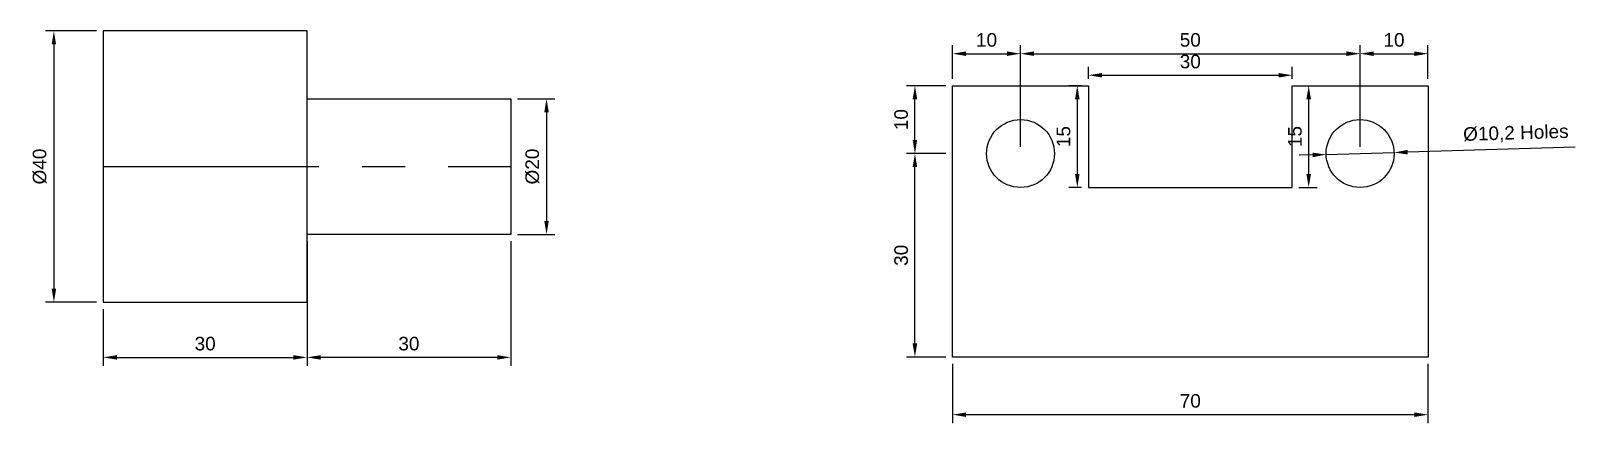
# Model space of a CAD drawing. Header units: millimetres. Extents: x 13 to 241, y 45 to 103.
import ezdxf

# ---------------------------------------------------------------- set-up
doc = ezdxf.new("R2010")
doc.units = ezdxf.units.MM
doc.linetypes.add('CENTER', pattern=[50.8, 31.75, -6.35, 6.35, -6.35])
doc.styles.get("Standard").update_dxf_attribs({"font": 'arial.ttf'})
doc.dimstyles.new('ISO-25', dxfattribs={"dimtxt": 2, "dimasz": 2, "dimexe": 1.25, "dimexo": 1, "dimgap": 1, "dimtad": 1, "dimtxsty": 'Standard', "dimcen": 2.5, "dimadec": 0, "dimazin": 0, "dimtfac": 1, "dimtmove": 0, "dimatfit": 3, "dimfxl": 1, "dimarcsym": 0})

# ---------------------------------------------------------------- blocks, each defined once
blk = doc.blocks.new('*D2')
at = {"color": 0, "lineweight": -2, "transparency": 16777216}
for p, q in [((24.13, 61.6), (24.13, 53.22)), ((54.13, 61.6), (54.13, 53.22)), ((26.13, 54.47), (52.13, 54.47))]:
    blk.add_line(p, q, dxfattribs=at)
at = {"color": 0, "transparency": 16777216}
for points in [[(26.13, 54.8), (26.13, 54.14), (24.13, 54.47)], [(52.13, 54.8), (52.13, 54.14), (54.13, 54.47)]]:
    blk.add_solid(points, dxfattribs=at)
at = {"layer": 'Defpoints', "color": 0, "transparency": 16777216}
for p in [(24.13, 62.6), (54.13, 62.6), (54.13, 54.47)]:
    blk.add_point(p, dxfattribs=at)
at = {"color": 0, "transparency": 16777216, "insert": (39.13, 56.49), "char_height": 2, "attachment_point": 5}
blk.add_mtext('30', dxfattribs=at)
blk = doc.blocks.new('*D3')
at = {"color": 0, "lineweight": -2, "transparency": 16777216}
for p, q in [((23.13, 102.6), (15.61, 102.6)), ((16.86, 100.6), (16.86, 64.6)), ((23.13, 62.6), (15.61, 62.6))]:
    blk.add_line(p, q, dxfattribs=at)
at = {"color": 0, "transparency": 16777216}
for points in [[(16.53, 100.6), (17.19, 100.6), (16.86, 102.6)], [(16.53, 64.6), (17.19, 64.6), (16.86, 62.6)]]:
    blk.add_solid(points, dxfattribs=at)
at = {"layer": 'Defpoints', "color": 0, "transparency": 16777216}
for p in [(24.13, 102.6), (16.86, 62.6), (24.13, 62.6)]:
    blk.add_point(p, dxfattribs=at)
at = {"color": 0, "transparency": 16777216, "insert": (14.78, 82.6), "char_height": 2, "attachment_point": 5, "rotation": 90}
blk.add_mtext('%%C40', dxfattribs=at)
blk = doc.blocks.new('*D4')
at = {"color": 0, "lineweight": -2, "transparency": 16777216}
for p, q in [((54.13, 71.6), (54.13, 53.22)), ((84.13, 71.6), (84.13, 53.22)), ((82.13, 54.47), (56.13, 54.47))]:
    blk.add_line(p, q, dxfattribs=at)
at = {"color": 0, "transparency": 16777216}
for points in [[(56.13, 54.8), (56.13, 54.14), (54.13, 54.47)], [(82.13, 54.8), (82.13, 54.14), (84.13, 54.47)]]:
    blk.add_solid(points, dxfattribs=at)
at = {"layer": 'Defpoints', "color": 0, "transparency": 16777216}
for p in [(54.13, 72.6), (84.13, 72.6), (54.13, 54.47)]:
    blk.add_point(p, dxfattribs=at)
at = {"color": 0, "transparency": 16777216, "insert": (69.13, 56.49), "char_height": 2, "attachment_point": 5}
blk.add_mtext('30', dxfattribs=at)
blk = doc.blocks.new('*D5')
at = {"color": 0, "lineweight": -2, "transparency": 16777216}
for p, q in [((85.13, 92.6), (90.64, 92.6)), ((89.39, 90.6), (89.39, 74.6)), ((85.13, 72.6), (90.64, 72.6))]:
    blk.add_line(p, q, dxfattribs=at)
at = {"color": 0, "transparency": 16777216}
for points in [[(89.06, 90.6), (89.73, 90.6), (89.39, 92.6)], [(89.06, 74.6), (89.73, 74.6), (89.39, 72.6)]]:
    blk.add_solid(points, dxfattribs=at)
at = {"layer": 'Defpoints', "color": 0, "transparency": 16777216}
for p in [(84.13, 92.6), (84.13, 72.6), (89.39, 72.6)]:
    blk.add_point(p, dxfattribs=at)
at = {"color": 0, "transparency": 16777216, "insert": (87.32, 82.6), "char_height": 2, "attachment_point": 5, "rotation": 90}
blk.add_mtext('%%C20', dxfattribs=at)
blk = doc.blocks.new('*D6')
at = {"color": 0, "lineweight": -2, "transparency": 16777216}
for p, q in [((149.18, 53.52), (149.18, 44.78)), ((219.18, 53.52), (219.18, 44.78)), ((151.18, 46.03), (217.18, 46.03))]:
    blk.add_line(p, q, dxfattribs=at)
at = {"color": 0, "transparency": 16777216}
for points in [[(151.18, 46.36), (151.18, 45.69), (149.18, 46.03)], [(217.18, 46.36), (217.18, 45.69), (219.18, 46.03)]]:
    blk.add_solid(points, dxfattribs=at)
at = {"layer": 'Defpoints', "color": 0, "transparency": 16777216}
for p in [(149.18, 54.52), (219.18, 54.52), (219.18, 46.03)]:
    blk.add_point(p, dxfattribs=at)
at = {"color": 0, "transparency": 16777216, "insert": (184.18, 48.05), "char_height": 2, "attachment_point": 5}
blk.add_mtext('70', dxfattribs=at)
blk = doc.blocks.new('*D7')
at = {"color": 0, "lineweight": -2, "transparency": 16777216}
for p, q in [((148.18, 84.52), (142.39, 84.52)), ((143.64, 56.52), (143.64, 82.52)), ((148.18, 54.52), (142.39, 54.52))]:
    blk.add_line(p, q, dxfattribs=at)
at = {"color": 0, "transparency": 16777216}
for points in [[(143.3, 82.52), (143.97, 82.52), (143.64, 84.52)], [(143.3, 56.52), (143.97, 56.52), (143.64, 54.52)]]:
    blk.add_solid(points, dxfattribs=at)
at = {"layer": 'Defpoints', "color": 0, "transparency": 16777216}
for p in [(143.64, 84.52), (149.18, 84.52), (149.18, 54.52)]:
    blk.add_point(p, dxfattribs=at)
at = {"color": 0, "transparency": 16777216, "insert": (141.61, 69.52), "char_height": 2, "attachment_point": 5, "rotation": 90}
blk.add_mtext('30', dxfattribs=at)
blk = doc.blocks.new('*D8')
at = {"color": 0, "lineweight": -2, "transparency": 16777216}
for p, q in [((148.18, 94.52), (142.39, 94.52)), ((143.64, 86.52), (143.64, 92.52)), ((142.64, 84.52), (142.39, 84.52))]:
    blk.add_line(p, q, dxfattribs=at)
at = {"color": 0, "transparency": 16777216}
for points in [[(143.3, 92.52), (143.97, 92.52), (143.64, 94.52)], [(143.3, 86.52), (143.97, 86.52), (143.64, 84.52)]]:
    blk.add_solid(points, dxfattribs=at)
at = {"layer": 'Defpoints', "color": 0, "transparency": 16777216}
for p in [(143.64, 94.52), (149.18, 94.52), (143.64, 84.52)]:
    blk.add_point(p, dxfattribs=at)
at = {"color": 0, "transparency": 16777216, "insert": (141.61, 89.52), "char_height": 2, "attachment_point": 5, "rotation": 90}
blk.add_mtext('10', dxfattribs=at)
blk = doc.blocks.new('*D9')
at = {"color": 0, "lineweight": -2, "transparency": 16777216}
for p, q in [((149.18, 95.52), (149.18, 100.49)), ((159.18, 85.52), (159.18, 100.49)), ((151.18, 99.24), (157.18, 99.24))]:
    blk.add_line(p, q, dxfattribs=at)
at = {"color": 0, "transparency": 16777216}
for points in [[(151.18, 99.57), (151.18, 98.9), (149.18, 99.24)], [(157.18, 99.57), (157.18, 98.9), (159.18, 99.24)]]:
    blk.add_solid(points, dxfattribs=at)
at = {"layer": 'Defpoints', "color": 0, "transparency": 16777216}
for p in [(159.18, 99.24), (149.18, 94.52), (159.18, 84.52)]:
    blk.add_point(p, dxfattribs=at)
at = {"color": 0, "transparency": 16777216, "insert": (154.18, 101.26), "char_height": 2, "attachment_point": 5}
blk.add_mtext('10', dxfattribs=at)
blk = doc.blocks.new('*D10')
at = {"color": 0, "lineweight": -2, "transparency": 16777216}
for p, q in [((159.18, 85.52), (159.18, 100.49)), ((209.18, 85.52), (209.18, 100.49)), ((161.18, 99.24), (207.18, 99.24))]:
    blk.add_line(p, q, dxfattribs=at)
at = {"color": 0, "transparency": 16777216}
for points in [[(161.18, 99.57), (161.18, 98.9), (159.18, 99.24)], [(207.18, 99.57), (207.18, 98.9), (209.18, 99.24)]]:
    blk.add_solid(points, dxfattribs=at)
at = {"layer": 'Defpoints', "color": 0, "transparency": 16777216}
for p in [(209.18, 99.24), (159.18, 84.52), (209.18, 84.52)]:
    blk.add_point(p, dxfattribs=at)
at = {"color": 0, "transparency": 16777216, "insert": (184.18, 101.26), "char_height": 2, "attachment_point": 5}
blk.add_mtext('50', dxfattribs=at)
blk = doc.blocks.new('*D11')
at = {"color": 0, "lineweight": -2, "transparency": 16777216}
for p, q in [((209.18, 85.52), (209.18, 100.49)), ((219.18, 95.52), (219.18, 100.49)), ((211.18, 99.24), (217.18, 99.24))]:
    blk.add_line(p, q, dxfattribs=at)
at = {"color": 0, "transparency": 16777216}
for points in [[(211.18, 99.57), (211.18, 98.9), (209.18, 99.24)], [(217.18, 99.57), (217.18, 98.9), (219.18, 99.24)]]:
    blk.add_solid(points, dxfattribs=at)
at = {"layer": 'Defpoints', "color": 0, "transparency": 16777216}
for p in [(219.18, 99.24), (219.18, 94.52), (209.18, 84.52)]:
    blk.add_point(p, dxfattribs=at)
at = {"color": 0, "transparency": 16777216, "insert": (214.18, 101.26), "char_height": 2, "attachment_point": 5}
blk.add_mtext('10', dxfattribs=at)
blk = doc.blocks.new('*D12')
at = {"color": 0, "lineweight": -2, "transparency": 16777216}
for p, q in [((169.18, 95.52), (169.18, 97.31)), ((171.18, 96.06), (197.18, 96.06)), ((199.18, 95.52), (199.18, 97.31))]:
    blk.add_line(p, q, dxfattribs=at)
at = {"color": 0, "transparency": 16777216}
for points in [[(171.18, 96.39), (171.18, 95.73), (169.18, 96.06)], [(197.18, 96.39), (197.18, 95.73), (199.18, 96.06)]]:
    blk.add_solid(points, dxfattribs=at)
at = {"layer": 'Defpoints', "color": 0, "transparency": 16777216}
for p in [(199.18, 96.06), (169.18, 94.52), (199.18, 94.52)]:
    blk.add_point(p, dxfattribs=at)
at = {"color": 0, "transparency": 16777216, "insert": (184.18, 98.08), "char_height": 2, "attachment_point": 5}
blk.add_mtext('30', dxfattribs=at)
blk = doc.blocks.new('*D13')
at = {"color": 0, "lineweight": -2, "transparency": 16777216}
for p, q in [((168.18, 94.52), (166.29, 94.52)), ((167.54, 92.52), (167.54, 81.52)), ((168.18, 79.52), (166.29, 79.52))]:
    blk.add_line(p, q, dxfattribs=at)
at = {"color": 0, "transparency": 16777216}
for points in [[(167.21, 92.52), (167.88, 92.52), (167.54, 94.52)], [(167.21, 81.52), (167.88, 81.52), (167.54, 79.52)]]:
    blk.add_solid(points, dxfattribs=at)
at = {"layer": 'Defpoints', "color": 0, "transparency": 16777216}
for p in [(169.18, 94.52), (167.54, 79.52), (169.18, 79.52)]:
    blk.add_point(p, dxfattribs=at)
at = {"color": 0, "transparency": 16777216, "insert": (165.52, 87.02), "char_height": 2, "attachment_point": 5, "rotation": 90}
blk.add_mtext('15', dxfattribs=at)
blk = doc.blocks.new('*D14')
at = {"color": 0, "lineweight": -2, "transparency": 16777216}
for p, q in [((200.18, 94.52), (202.86, 94.52)), ((201.61, 81.52), (201.61, 92.52)), ((200.18, 79.52), (202.86, 79.52))]:
    blk.add_line(p, q, dxfattribs=at)
at = {"color": 0, "transparency": 16777216}
for points in [[(201.28, 92.52), (201.95, 92.52), (201.61, 94.52)], [(201.28, 81.52), (201.95, 81.52), (201.61, 79.52)]]:
    blk.add_solid(points, dxfattribs=at)
at = {"layer": 'Defpoints', "color": 0, "transparency": 16777216}
for p in [(199.18, 94.52), (201.61, 94.52), (199.18, 79.52)]:
    blk.add_point(p, dxfattribs=at)
at = {"color": 0, "transparency": 16777216, "insert": (199.59, 87.02), "char_height": 2, "attachment_point": 5, "rotation": 90}
blk.add_mtext('15', dxfattribs=at)
blk = doc.blocks.new('*D15')
at = {"color": 0, "lineweight": -2, "transparency": 16777216}
for p, q in [((202.19, 84.31), (200.19, 84.26)), ((204.19, 84.37), (214.18, 84.67)), ((240.84, 85.44), (216.18, 84.72))]:
    blk.add_line(p, q, dxfattribs=at)
at = {"color": 0, "transparency": 16777216}
for points in [[(202.18, 84.65), (202.2, 83.98), (204.19, 84.37)], [(216.17, 85.06), (216.19, 84.39), (214.18, 84.67)]]:
    blk.add_solid(points, dxfattribs=at)
at = {"layer": 'Defpoints', "color": 0, "transparency": 16777216}
for p in [(204.19, 84.37), (214.18, 84.67)]:
    blk.add_point(p, dxfattribs=at)
at = {"color": 0, "transparency": 16777216, "insert": (232.12, 87.42), "char_height": 2, "attachment_point": 5, "rotation": 1.6732}
blk.add_mtext('%%C10,2 Holes', dxfattribs=at)

msp = doc.modelspace()

# ---------------------------------------------------------------- linework, layer by layer
at = {"color": 2, "linetype": 'ByBlock', "true_color": 0xf1eb1f}
msp.add_line((149.185, 54.519), (149.185, 94.519), dxfattribs=at)
at = {"color": 2, "true_color": 0xf1eb1f}
for p, q in [((149.185, 94.519), (169.185, 94.519)), ((169.185, 94.519), (169.185, 79.519)), ((199.185, 79.519), (199.185, 94.519)), ((199.185, 94.519), (219.185, 94.519)), ((219.185, 94.519), (219.185, 54.519)), ((169.185, 79.519), (199.185, 79.519)), ((219.185, 54.519), (149.185, 54.519))]:
    msp.add_line(p, q, dxfattribs=at)
for p, q in [((54.134, 92.605), (84.134, 92.605)), ((84.134, 92.605), (84.134, 72.605)), ((84.134, 72.605), (54.134, 72.605))]:
    msp.add_line(p, q)
at = {"color": 3, "linetype": 'CENTER'}
msp.add_line((24.134, 82.605), (84.134, 82.605), dxfattribs=at)
msp.add_lwpolyline([(24.134, 62.605), (54.134, 62.605), (54.134, 102.605), (24.134, 102.605)], close=True)
for centre in [(159.185, 84.519), (209.185, 84.519)]:
    msp.add_circle(centre, 5)

# ---------------------------------------------------------------- dimensions: what is measured, and where the dimension line sits
at = {"color": 40, "true_color": 0xf8d731}
for base, p1, p2, picture, middle in [((16.861, 62.605), (24.134, 102.605), (24.134, 62.605), '*D3', (14.784, 82.605)), ((89.392, 72.605), (84.134, 92.605), (84.134, 72.605), '*D5', (87.315, 82.605))]:
    dim = msp.add_linear_dim(base=base, p1=p1, p2=p2, angle=90, text='%%C<>', dimstyle='ISO-25', dxfattribs=at)
    dim.commit()
    dim.dimension.update_dxf_attribs({"geometry": picture, "text_midpoint": middle})
for base, p1, p2, picture, middle in [((159.185, 99.237), (149.185, 94.519), (159.185, 84.519), '*D9', (154.185, 101.258)), ((199.185, 96.059), (169.185, 94.519), (199.185, 94.519), '*D12', (184.185, 98.08)), ((219.185, 46.028), (149.185, 54.519), (219.185, 54.519), '*D6', (184.185, 48.049))]:
    dim = msp.add_linear_dim(base=base, p1=p1, p2=p2, dimstyle='ISO-25')
    dim.commit()
    dim.dimension.update_dxf_attribs({"geometry": picture, "text_midpoint": middle})
for base, p1, p2, picture, middle in [((209.185, 99.237), (159.185, 84.519), (209.185, 84.519), '*D10', (184.185, 101.258)), ((219.185, 99.237), (209.185, 84.519), (219.185, 94.519), '*D11', (214.185, 101.258))]:
    dim = msp.add_linear_dim(base=base, p1=p1, p2=p2, dimstyle='ISO-25', override={"dimtmove": 1})
    dim.commit()
    dim.dimension.update_dxf_attribs({"geometry": picture, "text_midpoint": middle})
for base, p1, p2, picture, middle in [((143.636, 94.519), (143.636, 84.519), (149.185, 94.519), '*D8', (141.615, 89.519)), ((167.545, 79.519), (169.185, 94.519), (169.185, 79.519), '*D13', (165.523, 87.019)), ((201.612, 94.519), (199.185, 79.519), (199.185, 94.519), '*D14', (199.591, 87.019)), ((143.636, 84.519), (149.185, 54.519), (149.185, 84.519), '*D7', (141.614, 69.519))]:
    dim = msp.add_linear_dim(base=base, p1=p1, p2=p2, angle=90, dimstyle='ISO-25')
    dim.commit()
    dim.dimension.update_dxf_attribs({"geometry": picture, "text_midpoint": middle})
dim = msp.add_diameter_dim_2p(p1=(204.187, 84.373), p2=(214.182, 84.665), text='%%C10,2 Holes', dimstyle='ISO-25')
dim.commit()
dim.dimension.update_dxf_attribs({"geometry": '*D15', "text_midpoint": (232.19, 85.191), "dimtype": 163})
for p1, p2, picture, middle in [((84.134, 72.605), (54.134, 72.605), '*D4', (69.134, 56.493)), ((24.134, 62.605), (54.134, 62.605), '*D2', (39.134, 56.493))]:
    dim = msp.add_linear_dim(base=(54.134, 54.472), p1=p1, p2=p2, dimstyle='ISO-25', dxfattribs=at)
    dim.commit()
    dim.dimension.update_dxf_attribs({"geometry": picture, "text_midpoint": middle})

doc.saveas('drawing.dxf')
